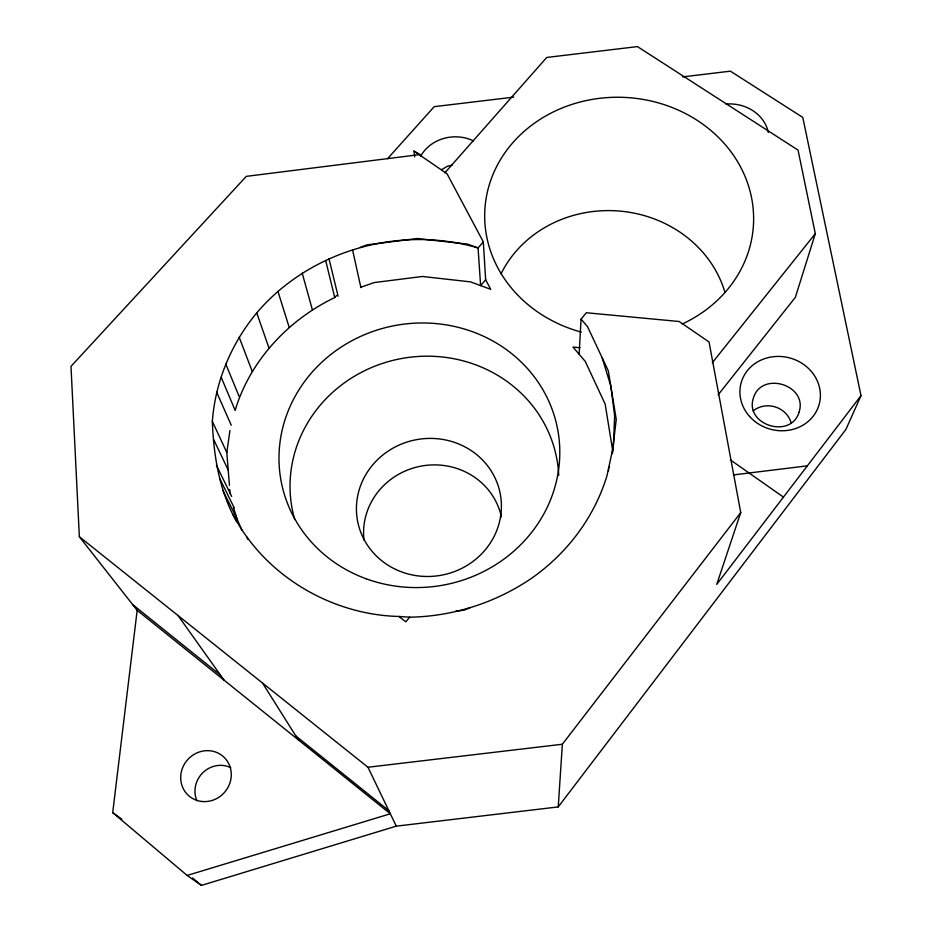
<?xml version="1.0" encoding="UTF-8"?>
<svg xmlns="http://www.w3.org/2000/svg" width="932" height="932" viewBox="0 0 932 932"><rect width="100%" height="100%" fill="white"/><g stroke="black" fill="none" stroke-linecap="round" stroke-linejoin="round"><path stroke-width="1.4" d="M612.382 453.674L612.72 450.808L605.171 404.104L585.296 361.476L579.145 354.242L581.055 319.105L586.333 312.744L679.183 321.505L709.031 341.951L740.742 512.577L716.731 584.422L861.005 395.646L802.79 117.42L730.408 71.17L682.725 76.89M414.705 156.821L413.971 151.066L419.971 154.561L246.281 176.369L70.995 366.369L79.348 536.716L137.167 610.32L112.714 812.634L187.157 875.451L201.417 885.4L396.275 826.148L558.233 806.914L562.357 744.237L740.742 512.577M608.445 471.021L608.899 466.804M612.336 452.859L616.238 419.412L611.043 387.572M229.435 485.339L226.814 452.498L229.936 430.537M236.67 521.792C219.335 491.141 213.684 456.132 212.333 421.404C215.292 381.584 231.322 343.524 256.743 312.861C309.785 250.533 399.805 224.775 478.058 247.959L483.312 241.866L447.057 173.795L413.971 151.066M444.82 172.898L546.758 57.446L637.465 46.6L798.048 150.11L815.314 233.664L795.38 297.296L718.129 394.842M336.568 295.491L334.739 297.564C288.338 319.781 250.044 360.707 235.144 410.36L221.28 377.483M861.005 395.646L845.918 429.431L558.233 806.914M712.304 362.746L815.314 233.664M581.055 319.105L587.486 326.596L608.316 370.866L610.879 386.291L614.654 415.882L613.582 441.756L613.384 445.962L606.977 475.763A202.43 188.777 -10.1 0 1 533.768 576.733C498.795 601.233 457.053 615.411 414.356 617.066L409.626 617.182L405.839 621.819L398.884 616.471C330.767 614.747 264.304 575.265 232.895 514.301M483.312 241.866L485.654 279.74L480.632 285.611L478.058 247.959L467.526 244.091L417.245 238.522L366.812 244.895L360.113 247.423M387.607 158.638L434.23 106.656L513.695 97.138M441.686 169.554L447.64 166.176L452.195 165.115M470.147 607.711L464.148 610.122L455.713 611.217M360.533 287.347L374.163 282.582L422.429 276.466L470.555 281.883L490.733 289.351L485.654 279.74M187.157 875.451L390.333 813.787L137.167 610.32M733.426 474.901L807.357 465.849M79.348 536.716L367.954 767.246L562.357 744.237M398.884 616.471L409.626 617.182M580.007 347.729L573.017 347.065L579.145 354.242M730.315 459.86L783.451 497.106M352.552 249.846L360.917 287.615M112.714 812.634L121.812 819.216M233.384 507.125L236.996 518.728L241.854 530.25M132.659 604.588L220.535 675.187M295.817 735.931L388.819 810.642M192.598 877.967L201.417 885.4M178.047 615.551L224.111 680.209M262.521 683.028L298.24 739.775M222.783 490.302L236.996 518.728M246.572 536.774L247.842 539.302M219.859 478.85L234.165 507.73M216.387 465.278L231.684 496.453M367.954 767.246L396.275 826.148M213.766 439.718L228.212 470.077M212.333 421.404L226.814 452.498M216.62 392.057L231.241 425.237M225.66 363.76L239.396 397.055M239.163 337.163L252.234 371.449M256.743 312.861L268.987 348.044M277.934 291.367L289.2 327.342M602.212 357.9L610.879 386.291M302.201 273.146L312.383 309.797M325.641 260.401L334.739 297.564M328.973 258.583L338.106 296.271M229.773 489.498L230.099 493.657M581.347 332.13A134.511 120.03 2.9 0 1 504.562 153.291A134.511 120.03 2.9 0 1 717.139 136.107A134.511 120.03 2.9 0 1 682.294 323.975M501.008 273.892A119.238 108.764 3.7 0 1 619.104 211.028A119.238 108.764 3.7 0 1 724.921 292.229M294.71 519.45A134.651 127.113 -10.6 0 1 403.812 358.133A134.651 127.113 -10.6 0 1 558.722 475.39M363.981 540.094A69.76 66.533 -11.3 0 1 422.301 465.907A69.76 66.533 -11.3 0 1 501.393 516.887M725.935 104.069A38.084 33.214 6.6 0 1 768.306 132.437M420.588 156.355A37.909 33.552 -5 0 1 473.386 140.872M753.173 410.896A23.16 21.273 15.9 0 1 791.245 423.268M196.897 800.751A25.094 23.719 -50 0 1 196.337 799.33L195.871 797.874A25.094 23.719 -50 0 1 204.003 771.638A25.094 23.719 -50 0 1 230.728 767.642M799.004 412.328C790.639 439.636 743.969 424.771 753.534 397.603C762.061 370.598 808.265 385.289 799.004 412.328M202.209 801.508L200.625 801.31A26.131 24.64 -48.5 0 1 182.124 785.967L181.635 784.464A26.131 24.64 -48.5 0 1 202.628 751.11A26.131 24.64 -48.5 0 1 231.287 774.853A26.131 24.64 -48.5 0 1 202.209 801.508M395.879 569.51A72.626 68.91 -10.9 0 0 501.311 502.616A72.626 68.91 -10.9 0 0 389.553 450.203A72.626 68.91 -10.9 0 0 395.879 569.51M749.561 416.429A40.484 36.931 15.1 0 0 818.098 407.599A40.484 36.931 15.1 0 0 772.791 356.77A40.484 36.931 15.1 0 0 749.561 416.429M366.125 578.772A140.674 132.006 -10.3 0 0 558.536 434.615A140.674 132.006 -10.3 0 0 333.528 352.436A140.674 132.006 -10.3 0 0 366.125 578.772"/></g></svg>
